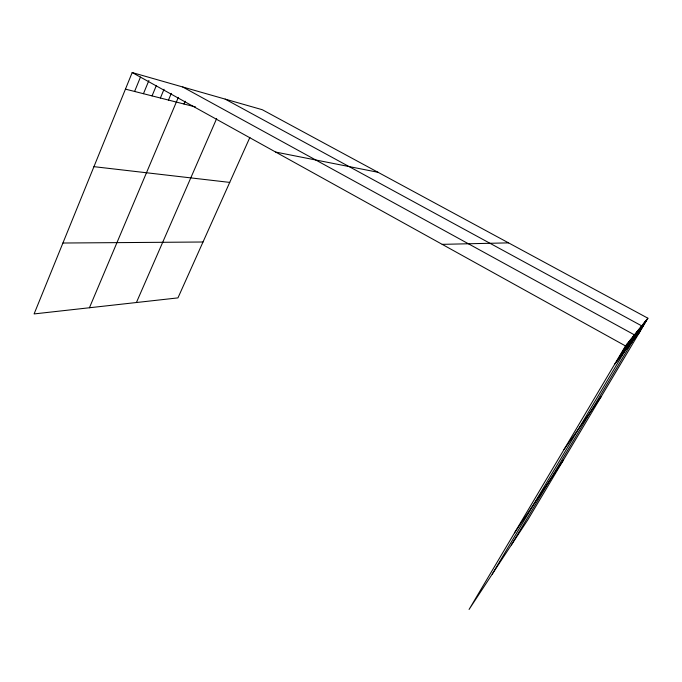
<?xml version="1.0" encoding="UTF-8"?>
<svg xmlns="http://www.w3.org/2000/svg" width="682" height="682" viewBox="0 0 682 682"><rect width="100%" height="100%" fill="white"/><g stroke="black" fill="none" stroke-linecap="round" stroke-linejoin="round"><path stroke-width="1.02" d="M647.9 318.213L625.513 345.945L469.071 609.452L527.877 519.752L647.9 318.213L262.306 109.725L132.189 72.548L34.1 313.925L177.951 297.889L249.893 137.406M134.593 91.456L140.483 77.057M143.45 93.707L148.898 80.485M152.052 95.898L156.289 85.668M160.389 98.012L164.038 89.265M168.488 100.075L171.301 93.374M89.436 307.752L178.334 97.356M183.978 104.014L185.163 101.226M136.417 302.518L216.654 118.591M616.443 361.937L627.142 343.933M618.199 359.678L628.71 341.989M619.895 357.496L630.219 340.113M621.524 355.399L631.677 338.306M623.101 353.37L633.084 336.567M492.225 574.133L634.439 334.888L182.716 86.981M626.093 349.508L635.752 333.259M627.517 347.684L637.022 331.682M628.889 345.91L638.25 330.165M630.219 344.188L639.443 328.69M631.515 342.526L640.594 327.266M511.355 544.952L641.711 325.885L225.154 99.112M634.013 339.312L642.819 324.504M635.223 337.752L643.902 323.166M636.391 336.235L644.942 321.87M637.534 334.768L645.956 320.617M638.642 333.345L646.945 319.398M514.578 532.795L563.323 460.231M563.997 449.557L601.319 396.438M614.627 364.29L639.707 331.964M442.2 244.352L508.559 242.869M62.914 243.022L203.006 242.008M93.937 166.664L229.723 182.401M275.698 152.077L378.007 172.282M125.445 89.129L195.529 106.946M132.189 72.548L625.513 345.945"/></g></svg>
